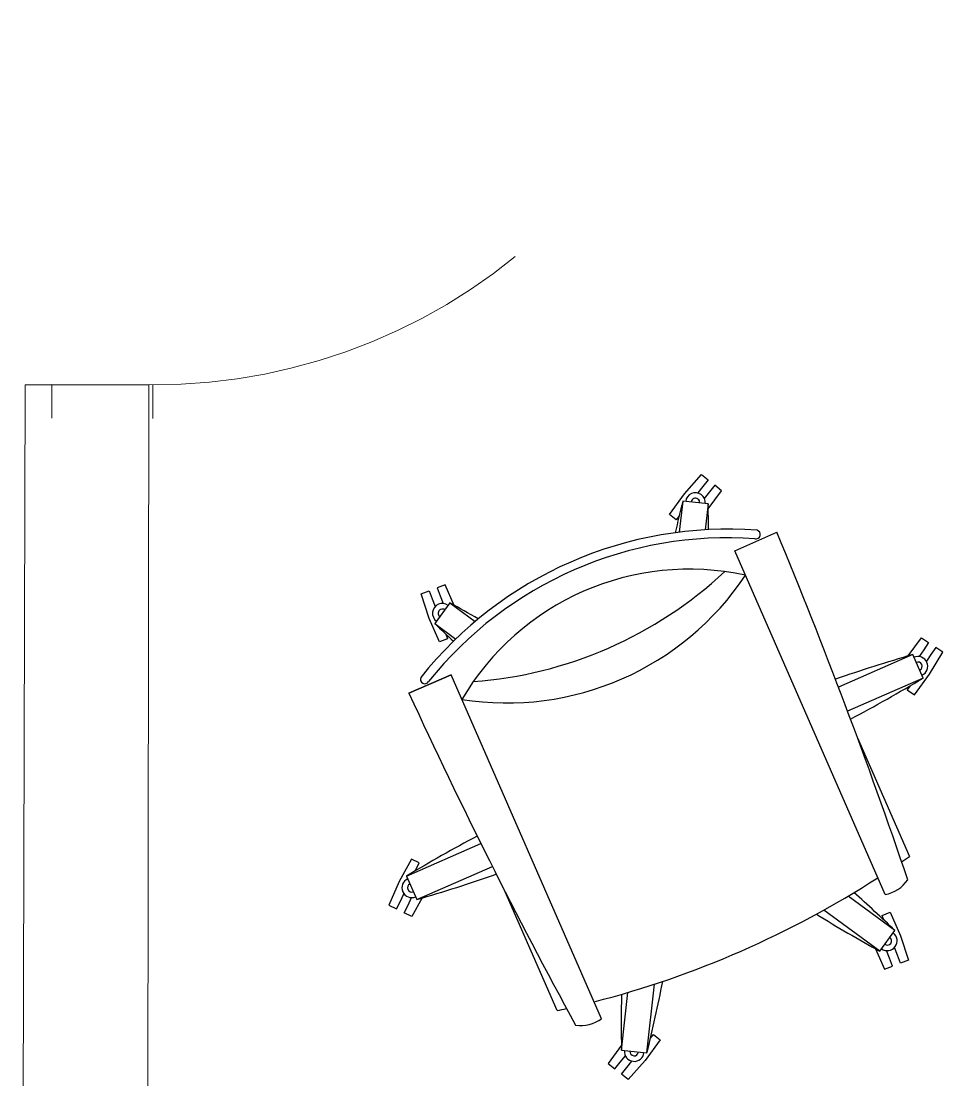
# Paper-space layout 'office1 floor1' of a CAD drawing. Header units: inches. Extents: x 0.3 to 10.8, y 1.4 to 4.2.
# Drawn here: x 1.2157 to 1.4508, y 2.2524 to 2.5225 of the extents above; entities that cross this region are included whole.
import ezdxf

# ---------------------------------------------------------------- set-up
doc = ezdxf.new("R2010")
doc.units = ezdxf.units.IN
doc.header["$MEASUREMENT"] = 0
doc.linetypes.add('DASHED', pattern=[0.75, 0.5, -0.25])
doc.layers.get('0').update_dxf_attribs({"lineweight": 0})
doc.layers.add('7', color=4, linetype='Continuous', lineweight=5)
doc.layers.add('WALL 1 100', color=250, linetype='Continuous', lineweight=9)
doc.layers.add('DOOR WINDOW 1 100', color=7, linetype='Continuous', lineweight=5, true_color=0x666666)

psp = doc.layouts.new('office1 floor1')

# ---------------------------------------------------------------- linework, layer by layer
at = {"color": 7, "linetype": 'ByBlock', "lineweight": -2}
for p, q in [((1.384941401889797, 2.401921337400883), (1.389306927099375, 2.406799218325845)), ((1.389306927099375, 2.406799218325845), (1.391001081795328, 2.405428317664246)), ((1.391001081795328, 2.405428317664246), (1.389630181133714, 2.4037341629683)), ((1.381081523129742, 2.396634290150178), (1.384941401889797, 2.401921337400883)), ((1.389630181133714, 2.4037341629683), (1.388306937925351, 2.402098903202136)), ((1.391324335829667, 2.402363262306686), (1.390001092621296, 2.400728002540537)), ((1.3910059791014, 2.398052106641063), (1.394389391187219, 2.402686516341024)), ((1.392695236491274, 2.404057417002631), (1.391324335829667, 2.402363262306686)), ((1.394389391187219, 2.402686516341024), (1.392695236491274, 2.404057417002631)), ((1.384486573547229, 2.400022611729146), (1.383602071841283, 2.392088940301926)), ((1.390984340769725, 2.399298194762066), (1.384486573547229, 2.400022611729146)), ((1.390984340769725, 2.399298194762066), (1.390248055361244, 2.392693971764748)), ((1.382775677825673, 2.39526338948858), (1.381081523129742, 2.396634290150178)), ((1.383581239660413, 2.396258900252706), (1.382775677825673, 2.39526338948858)), ((1.397757939713004, 2.387373546621204), (1.408492451474254, 2.392071938902324)), ((1.43616176813269, 2.299631543999231), (1.397757939713004, 2.387373546621204)), ((1.323872017705568, 2.378674393825635), (1.321837705558575, 2.377892663151825)), ((1.321837705558575, 2.377892663151825), (1.322619436232408, 2.375858351004832)), ((1.326193828194375, 2.373427068157876), (1.323872017705568, 2.378674393825635)), ((1.317769081264596, 2.37632920180416), (1.319803393411589, 2.377110932477992)), ((1.319810687457465, 2.370109605609327), (1.317769081264596, 2.37632920180416)), ((1.319803393411589, 2.377110932477992), (1.320585124085422, 2.375076620331006)), ((1.320585124085422, 2.375076620331006), (1.321339678980518, 2.373113028214101)), ((1.322619436232408, 2.375858351004832), (1.323373991127496, 2.37389475888792)), ((1.325103865060397, 2.374031372873457), (1.321227617952717, 2.368766349874424)), ((1.325103865060397, 2.374031372873457), (1.331532375208677, 2.369298536212799)), ((1.322459465307554, 2.364123328922238), (1.319810687457465, 2.370109605609327)), ((1.321227617952717, 2.368766349874424), (1.326578900136398, 2.364826596507595)), ((1.324493777454539, 2.364905059596063), (1.322459465307554, 2.364123328922238)), ((1.324034420760404, 2.366100451991391), (1.324493777454539, 2.364905059596063)), ((1.441988477374678, 2.360517463105647), (1.445408932972192, 2.365124600407174)), ((1.445408932972192, 2.365124600407174), (1.447221129747399, 2.363914033760643)), ((1.447221129747399, 2.363914033760643), (1.446010563100869, 2.362101836985428)), ((1.446010563100869, 2.362101836985428), (1.44484208011872, 2.360352638708574)), ((1.447484262317372, 2.355875654051865), (1.450845523297822, 2.361492900467582)), ((1.449033326522607, 2.362703467114112), (1.447822759876084, 2.360891270338898)), ((1.450845523297822, 2.361492900467582), (1.449033326522607, 2.362703467114112)), ((1.443184768138002, 2.360866880094793), (1.424216266546672, 2.352564549868415)), ((1.445806288252811, 2.35487744012868), (1.443184768138002, 2.360866880094793)), ((1.447822759876084, 2.360891270338898), (1.446654276893935, 2.359142072062044)), ((1.325392403766439, 2.355699849384512), (1.314657892005181, 2.351001457103392)), ((1.314657892005181, 2.351001457103392), (1.325392403766439, 2.355699849384512)), ((1.363796232186141, 2.267957846762515), (1.325392403766439, 2.355699849384512)), ((1.443582123418628, 2.350619719816307), (1.447484262317372, 2.355875654051865)), ((1.445806288252811, 2.35487744012868), (1.426530857580953, 2.346440770003587)), ((1.442481273801009, 2.35289516052715), (1.441769926643421, 2.351830286462845)), ((1.441769926643421, 2.351830286462845), (1.443582123418628, 2.350619719816307)), ((1.429068118564503, 2.339627058431814), (1.442323413054828, 2.309342419327197)), ((1.31404533683417, 2.304343796351478), (1.3330138384255, 2.312646126577857)), ((1.31531553096074, 2.308658696942048), (1.312132439193546, 2.30293860433132)), ((1.31727017190449, 2.307694898447118), (1.31531553096074, 2.308658696942048)), ((1.316306373409569, 2.305740257503369), (1.31727017190449, 2.307694898447118)), ((1.31404533683417, 2.304343796351478), (1.316666856949001, 2.298354356385365)), ((1.316275948141346, 2.305678553241224), (1.316306373409569, 2.305740257503369)), ((1.316666856949001, 2.298354356385365), (1.335942287620867, 2.306791026510473)), ((1.312132439193546, 2.30293860433132), (1.30953273999119, 2.29693085127956)), ((1.312451179429869, 2.297921693728387), (1.313381472811695, 2.299808384300531)), ((1.352481813563172, 2.270019617604813), (1.339226519072832, 2.300304256709422)), ((1.438624007134271, 2.290454886605727), (1.426689811922118, 2.29924115205645)), ((1.30953273999119, 2.29693085127956), (1.311487380934932, 2.295967052784639)), ((1.311487380934932, 2.295967052784639), (1.312451179429869, 2.297921693728387)), ((1.313442021878681, 2.29500325428971), (1.31440582037361, 2.296957895233451)), ((1.31440582037361, 2.296957895233451), (1.315336113755436, 2.29884458580561)), ((1.318017497278053, 2.298749158467532), (1.315396662822431, 2.294039455794781)), ((1.315396662822431, 2.294039455794781), (1.313442021878681, 2.29500325428971)), ((1.434747760026591, 2.285189863606702), (1.420498103114685, 2.295680832288212)), ((1.435357847632456, 2.294316176884095), (1.437392159779427, 2.295097907557913)), ((1.435817204326584, 2.293120784488761), (1.435357847632456, 2.294316176884095)), ((1.437392159779427, 2.295097907557913), (1.440040937629538, 2.289111630870825)), ((1.434747760026591, 2.285189863606702), (1.438624007134271, 2.290454886605727)), ((1.440040937629538, 2.289111630870825), (1.442082543822385, 2.282892034675991)), ((1.433657796892613, 2.285794168322283), (1.435979607381413, 2.280546842654509)), ((1.439266501001574, 2.284144616149152), (1.43851194610647, 2.286108208266064)), ((1.437232188854588, 2.283362885475326), (1.436477633959484, 2.28532647759224)), ((1.438013919528406, 2.281328573328334), (1.437232188854588, 2.283362885475326)), ((1.4400482316754, 2.282110304002159), (1.439266501001574, 2.284144616149152)), ((1.442082543822385, 2.282892034675991), (1.4400482316754, 2.282110304002159)), ((1.435979607381413, 2.280546842654509), (1.438013919528406, 2.281328573328334)), ((1.368867284317264, 2.259923041718093), (1.370509315795909, 2.274651490670903)), ((1.375365051539782, 2.25919862475102), (1.377325668472321, 2.276784673972672)), ((1.376270385426538, 2.2629623362274), (1.377075947261308, 2.263957846991579)), ((1.377075947261308, 2.263957846991579), (1.378770101957261, 2.262586946329987)), ((1.368845645985551, 2.261169129839042), (1.365462233899784, 2.256534720139126)), ((1.378770101957261, 2.262586946329987), (1.374910223197199, 2.257299899079268)), ((1.368527289257329, 2.256857974173466), (1.369850532465699, 2.25849323393963)), ((1.368867284317264, 2.259923041718093), (1.375365051539782, 2.25919862475102)), ((1.365462233899784, 2.256534720139126), (1.367156388595722, 2.255163819477519)), ((1.367156388595722, 2.255163819477519), (1.368527289257329, 2.256857974173466)), ((1.370221443953275, 2.255487073511858), (1.371544687161629, 2.257122333278023)), ((1.374910223197199, 2.257299899079268), (1.370544697987621, 2.252422018154306)), ((1.368850543291668, 2.253792918815906), (1.370221443953275, 2.255487073511858)), ((1.370544697987621, 2.252422018154306), (1.368850543291668, 2.253792918815906))]:
    psp.add_line(p, q, dxfattribs=at)
for centre, radius, start, end in [((1.387735457158485, 2.399660403245606), 0.002504570283485435, 353.6385315095745, 173.6385315104103), ((1.763544316249153, 2.306852240283475), 0.3903402239298564, 166.1907544162242, 167.4066649032534), ((1.387735457158485, 2.399660403245606), 0.001089670679355775, 353.6385315095745, 173.6385315104103), ((1.000714272299776, 2.391897919501434), 0.3903402239296888, 0.1231623798983798, 1.086308603604434), ((1.395979538449813, 2.292932346346011), 0.09992613174033765, 85.70716532884927, 141.5698976911299), ((1.403172007287112, 2.391509302622976), 0.001106799353578922, 256.5656446643299, 74.94945329606445), ((0.1070324547496229, 1.85121229442825), 1.409371235017622, 18.71261853694176, 22.56675201218789), ((1.395979538449889, 2.292932346345486), 0.09774679038213788, 85.93133440549796, 141.3457286136666), ((1.386118734934499, 2.315461523344351), 0.06718176726072694, 77.62971392289771, 149.6473490962839), ((1.339581796016758, 2.421785407825751), 0.07327351698834512, 261.0207220283746, 326.25634099057), ((1.323178532352292, 2.459262275697547), 0.105605956169648, 274.2774148426583, 312.999648177005), ((1.323165741506561, 2.371398861373936), 0.002504570283485435, 53.6385315097245, 233.6385315097282), ((1.323165741506561, 2.371398861373936), 0.001089670679355775, 53.6385315097245, 233.6385315097282), ((1.136377657196125, 2.032347441611427), 0.3903402239297176, 59.87039811563886, 61.08630860344008), ((1.591444397855431, 2.6504547988325), 0.3903402239295897, 226.1907544158688, 227.1539006390218), ((1.552025730936866, 1.986008059691046), 0.3903402239296841, 106.1907544158491, 109.2315405581468), ((1.444495528195414, 2.35787216011174), 0.002504570283485435, 293.638531509756, 113.638531509756), ((1.444495528195414, 2.35787216011174), 0.001089670679355775, 293.638531509756, 113.638531509756), ((1.318680904525497, 2.354528361722561), 0.001106799353577461, 152.3276097231374, 330.711418355196), ((1.244262427647193, 2.689161096130087), 0.3903402239297036, 297.9635820050029, 301.086308603214), ((2.594977179037014, 2.940161708095845), 1.409371235017659, 204.7103110076481, 208.5644444824693), ((1.515589197439667, 1.970060140350057), 0.3903402239296387, 118.04552246125, 121.086308603214), ((1.299664602562306, 2.512985026115916), 0.2486399957988392, 304.4558540447911, 305.0125946470624), ((1.207825894150175, 2.673213176789135), 0.3903402239296921, 286.1907544158492, 289.3134810142087), ((1.315356096891597, 2.30134907636841), 0.002504570283485435, 113.638531509756, 293.638531509756), ((1.315356096891597, 2.30134907636841), 0.001089670679355775, 113.638531509756, 293.638531509756), ((1.299664602562103, 2.512985026116014), 0.2486399957990328, 284.4982967817831, 302.7787662375703), ((1.434308831206132, 2.308757932589615), 0.009312590614674912, 281.4768015316652, 324.6429597449333), ((1.168407227231437, 2.008766437647584), 0.390340223929718, 46.19075441586507, 48.28159961491536), ((1.62347396789096, 2.62687379486868), 0.3903402239297207, 238.338876305406, 241.0863086030493), ((1.43668588358042, 2.287822375106214), 0.002504570283485435, 233.6385315097282, 53.6385315097245), ((1.43668588358042, 2.287822375106214), 0.001089670679355775, 233.6385315097282, 53.6385315093438), ((0.9963073088379786, 2.3523689961967), 0.390340223929724, 346.1907544162242, 348.9381867139825), ((1.759137352787205, 2.26732331697868), 0.3903402239296798, 178.9954634043364, 181.0863086036044), ((1.299664602562051, 2.512985026115999), 0.2486399957990337, 282.2644683725866, 282.8212089747873), ((1.358348726361083, 2.275510927209766), 0.009312590614673983, 262.634103274314, 305.8002614877913), ((1.372116167928519, 2.259560833234552), 0.002504570283485435, 173.6385315095746, 353.6385315095745), ((1.372116167928519, 2.259560833234552), 0.001089670679355775, 173.6385315095746, 353.6385315095745)]:
    psp.add_arc(centre, radius, start, end, dxfattribs=at)
at = {"layer": '7', "color": 8, "linetype": 'DASHED', "ltscale": 0.2}
psp.add_arc((1.249628486355531, 2.57560570377821), 0.1459181708916244, 269.8761669318769, 359.8761669318789, dxfattribs=at)
at = {"layer": 'DOOR WINDOW 1 100'}
for p, q in [((1.223544357823297, 2.421160125793327), (1.223562909113467, 2.42974352756307)), ((1.223562909113467, 2.42974352756307), (1.24931311442269, 2.429687873692567)), ((1.249294563132535, 2.421104471922823), (1.24931311442269, 2.429687873692567))]:
    psp.add_line(p, q, dxfattribs=at)
at = {"layer": 'WALL 1 100', "color": 0}
for p, q in [((1.216706804804409, 2.429673624629995), (1.215720769465481, 2.028174093961814)), ((1.216706804804409, 2.429673624629995), (1.248285034455219, 2.429673624629995)), ((1.248285034455219, 2.429673624629995), (1.247704398966498, 2.027791240832447))]:
    psp.add_line(p, q, dxfattribs=at)

doc.saveas('drawing.dxf')
